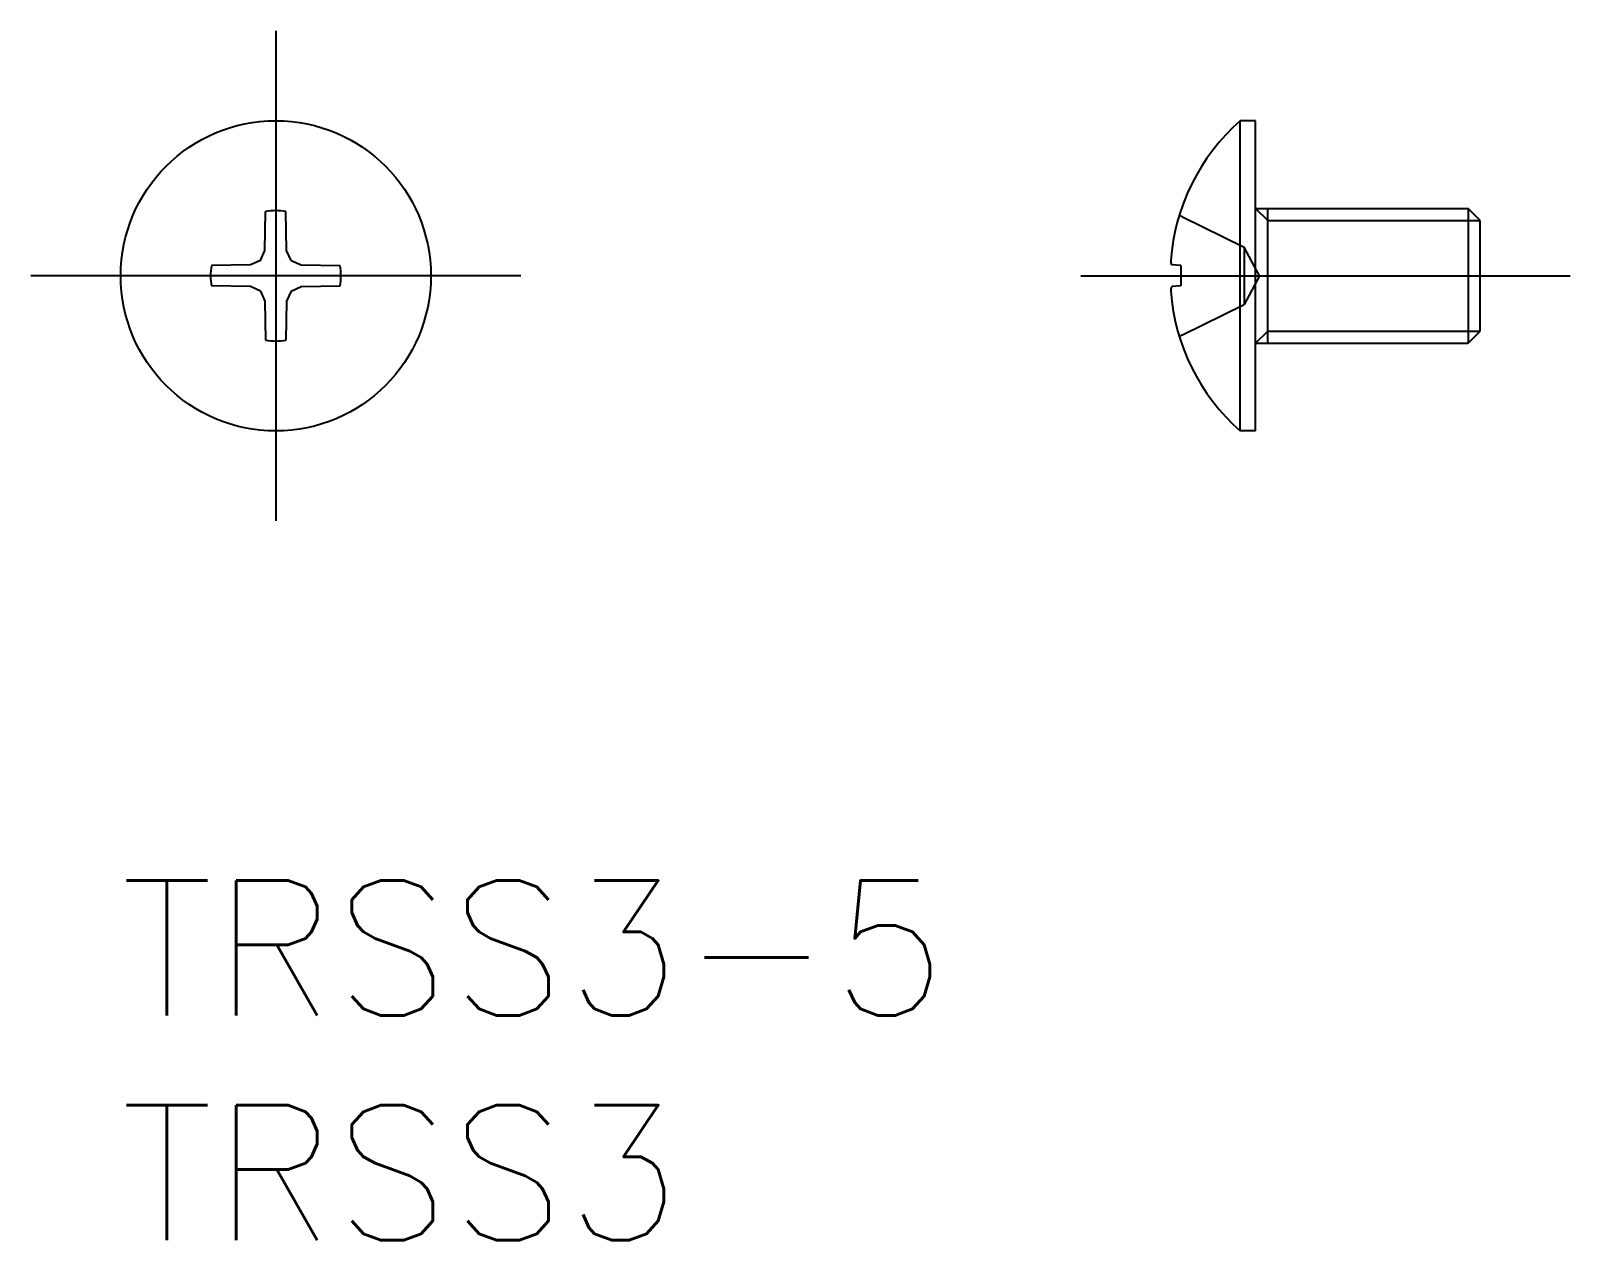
# Model space of a CAD drawing. Extents: x -2 to 32.2, y -8 to 18.9.
import ezdxf

# ---------------------------------------------------------------- set-up
doc = ezdxf.new("R2010")
doc.units = 0
doc.header["$LTSCALE"] = 0.5
doc.linetypes.add('CENTER', pattern=[50.8, 31.75, -6.35, 6.35, -6.35])
doc.linetypes.add('DASHED', pattern=[19.05, 12.7, -6.35])
for name, color, linetype in [('MSM_CENTER', 1, 'CENTER'), ('MSM_CONTINUOUS', 7, 'CONTINUOUS'), ('MSM_DASHED', 4, 'DASHED'), ('MSM_NARROW', 5, 'CONTINUOUS'), ('MSM_PART_NUMBER', 7, 'CONTINUOUS')]:
    doc.layers.add(name, color=color, linetype=linetype)
doc.styles.get("Standard").update_dxf_attribs({"font": 'txt.shx', "height": 3, "bigfont": 'bigfont.shx'})

# ---------------------------------------------------------------- blocks, each defined once
blk = doc.blocks.new('*U2')
at = {"layer": 'MSM_PART_NUMBER'}
blk.add_text('TRSS3-5', height=3, dxfattribs=at).set_placement((0, -3))
blk = doc.blocks.new('*U3')
at = {"layer": 'MSM_PART_NUMBER'}
blk.add_text('TRSS3', height=3, dxfattribs=at).set_placement((0, -8))

msp = doc.modelspace()

# ---------------------------------------------------------------- linework, layer by layer
at = {"layer": 'MSM_CENTER'}
for p, q in [((3.45, 18.9), (3.45, 8)), ((8.9, 13.45), (-2, 13.45)), ((21.357, 13.45), (32.245, 13.45))]:
    msp.add_line(p, q, dxfattribs=at)
at = {"layer": 'MSM_CONTINUOUS'}
for p, q in [((24.902, 10), (24.902, 16.9)), ((25.245, 16.9), (24.902, 16.9)), ((25.245, 10), (25.245, 16.9)), ((3.209, 14.016), (3.224, 14.882)), ((3.691, 14.016), (3.676, 14.882)), ((25.245, 14.95), (29.975, 14.95)), ((25.516, 11.95), (25.516, 14.95)), ((30.245, 14.68), (29.975, 14.95)), ((29.975, 14.95), (29.975, 11.95)), ((30.245, 12.22), (30.245, 14.68)), ((3.109, 13.791), (2.884, 13.691)), ((3.109, 13.791), (3.209, 14.016)), ((3.791, 13.791), (3.691, 14.016)), ((3.791, 13.791), (4.016, 13.691)), ((2.884, 13.691), (2.018, 13.676)), ((4.016, 13.691), (4.882, 13.676)), ((23.58, 13.676), (23.38, 13.691)), ((23.58, 13.676), (23.58, 13.224)), ((2.884, 13.209), (2.018, 13.224)), ((3.109, 13.109), (2.884, 13.209)), ((3.109, 13.109), (3.209, 12.884)), ((3.791, 13.109), (3.691, 12.884)), ((3.791, 13.109), (4.016, 13.209)), ((4.016, 13.209), (4.882, 13.224)), ((23.58, 13.224), (23.38, 13.209)), ((3.209, 12.884), (3.224, 12.018)), ((3.691, 12.884), (3.676, 12.018)), ((29.975, 11.95), (30.245, 12.22)), ((25.245, 11.95), (29.975, 11.95)), ((25.245, 10), (24.902, 10))]:
    msp.add_line(p, q, dxfattribs=at)
msp.add_circle((3.45, 13.45), 3.45, dxfattribs=at)
for centre, radius, start, end in [((27.945, 13.45), 4.6, 131.4096, 175.7465), ((3.45, 13.45), 1.45, 81.0389, 98.9611), ((23.553, 13.782), 0.195, 177.3267, 207.7816), ((3.45, 13.45), 1.45, 171.0389, 188.9611), ((3.45, 13.45), 1.45, 351.0389, 8.9611), ((23.553, 13.118), 0.195, 152.2184, 182.6733), ((27.945, 13.45), 4.6, 184.2535, 228.5904), ((3.45, 13.45), 1.45, 261.0389, 278.9611)]:
    msp.add_arc(centre, radius, start, end, dxfattribs=at)
at = {"layer": 'MSM_DASHED'}
for p, q in [((23.623, 14.762), (24.994, 14.085)), ((24.994, 14.085), (24.994, 12.815)), ((25.332, 13.45), (24.994, 14.085)), ((25.332, 13.45), (24.994, 12.815)), ((23.623, 12.138), (24.994, 12.815))]:
    msp.add_line(p, q, dxfattribs=at)
for centre, start, end in [((23.845, 15.211), 233.8067, 243.7), ((23.845, 11.689), 116.3, 126.1933)]:
    msp.add_arc(centre, 0.5, start, end, dxfattribs=at)
at = {"layer": 'MSM_NARROW'}
for p, q in [((25.516, 14.68), (25.245, 14.95)), ((25.516, 14.68), (30.245, 14.68)), ((25.245, 11.95), (25.516, 12.22)), ((25.516, 12.22), (30.245, 12.22))]:
    msp.add_line(p, q, dxfattribs=at)

# ---------------------------------------------------------------- block references
at = {"layer": 'MSM_CONTINUOUS'}
for name in ['*U2', '*U3']:
    msp.add_blockref(name, (0, 0), dxfattribs=at)

doc.saveas('drawing.dxf')
